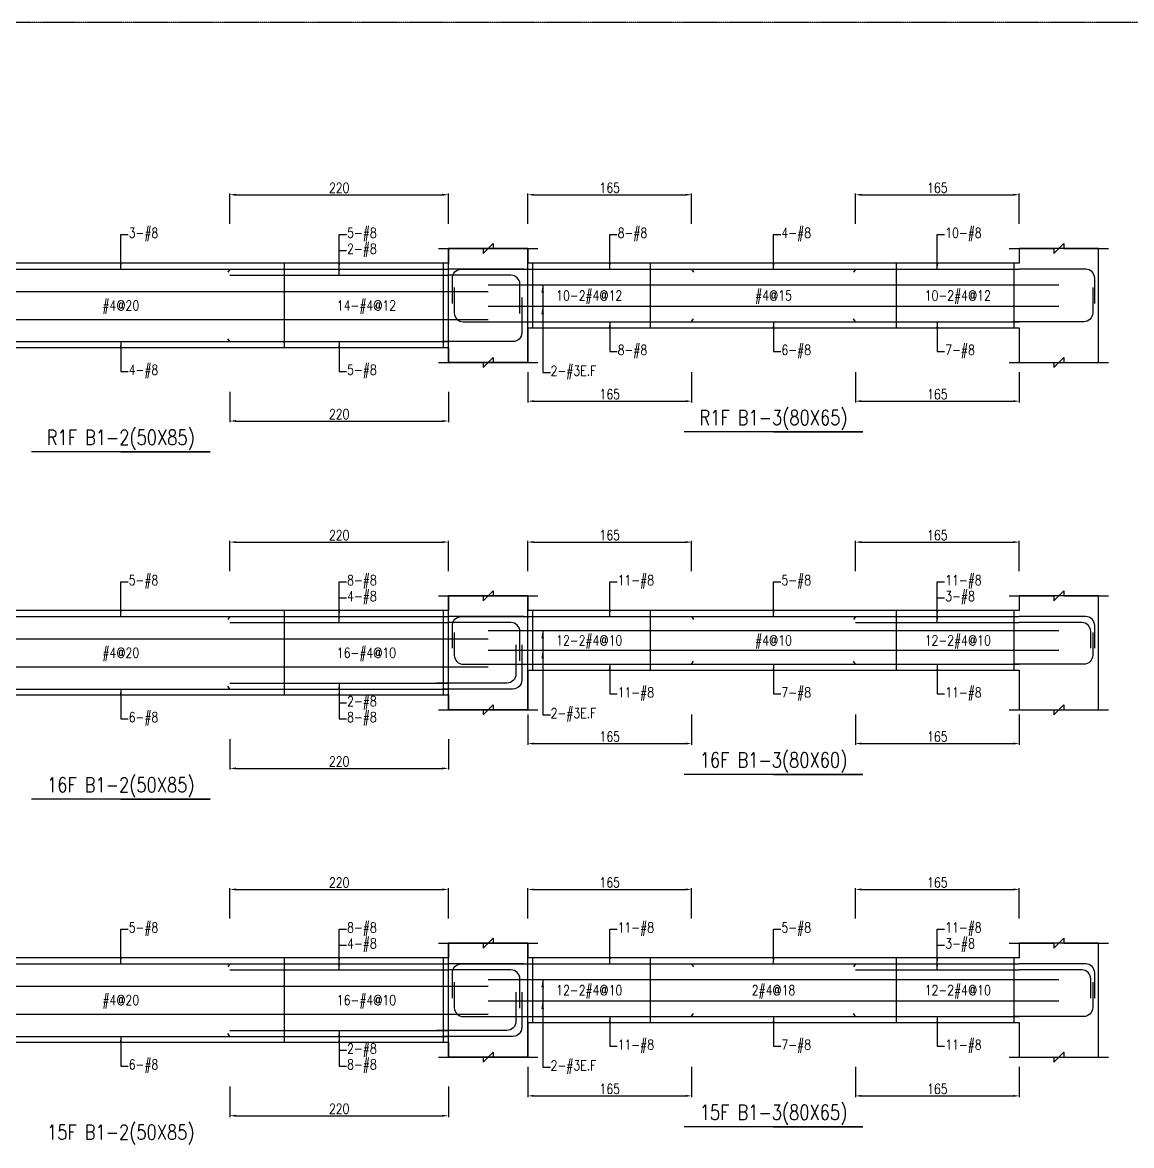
# Model space of a CAD drawing. Header units: millimetres. Extents: x 0 to 84580, y -12276 to 4373.
# Drawn here: x 30495 to 31612, y 937 to 2069 of the extents above; entities that cross this region are included whole.
import ezdxf
from ezdxf.enums import TextEntityAlignment as Align

# ---------------------------------------------------------------- set-up
doc = ezdxf.new("R2010")
doc.units = ezdxf.units.MM
doc.header["$MEASUREMENT"] = 0
doc.linetypes.add('CENTER', pattern=[2, 1.25, -0.25, 0.25, -0.25])
for name, color, linetype in [('S-DIM', 2, 'Continuous'), ('S-GRID', 1, 'CENTER'), ('S-LEADER', 2, 'Continuous'), ('S-RC', 130, 'Continuous'), ('S-REINF', 6, 'Continuous'), ('S-TEXT', 2, 'Continuous')]:
    doc.layers.add(name, color=color, linetype=linetype)
doc.styles.add('CS4', font='romans.shx', dxfattribs={"width": 0.8, "bigfont": 'lsp.shx'})
doc.styles.get("Standard").update_dxf_attribs({"font": 'arial.ttf'})
doc.dimstyles.new('ISO-25', dxfattribs={"dimtxt": 2.5, "dimasz": 2.5, "dimexe": 1.25, "dimexo": 0.625, "dimtad": 1, "dimtxsty": 'Standard', "dimcen": 2.5, "dimadec": 0, "dimazin": 0, "dimtfac": 1, "dimtmove": 0, "dimatfit": 3, "dimfxl": 0, "dimarcsym": 0})

# ---------------------------------------------------------------- blocks, each defined once
blk = doc.blocks.new('*D166')
at = {"layer": 'DEFPOINTS', "color": 0, "transparency": 16777216}
for p in [(30923.6, 1195.4), (30703.6, 1165.4), (30923.6, 1165.4)]:
    blk.add_point(p, dxfattribs=at)
at = {"layer": 'S-DIM', "color": 0, "lineweight": -2, "transparency": 16777216}
for p, q in [((30703.6, 1166), (30703.6, 1196.6)), ((30709.6, 1195.4), (30917.6, 1195.4)), ((30923.6, 1166), (30923.6, 1196.6))]:
    blk.add_line(p, q, dxfattribs=at)
at = {"layer": 'S-DIM', "color": 0, "transparency": 16777216}
for points in [[(30709.6, 1196.4), (30709.6, 1194.4), (30703.6, 1195.4)], [(30917.6, 1196.4), (30917.6, 1194.4), (30923.6, 1195.4)]]:
    blk.add_solid(points, dxfattribs=at)
at = {"layer": 'S-DIM', "color": 0, "transparency": 16777216, "insert": (30813.6, 1202.4), "char_height": 10, "attachment_point": 5, "style": 'CS4'}
blk.add_mtext('220', dxfattribs=at)
blk = doc.blocks.new('*D147')
at = {"layer": 'DEFPOINTS', "color": 0, "transparency": 16777216}
for p in [(30703.6, 997.4), (30923.6, 997.4), (30923.6, 967.4)]:
    blk.add_point(p, dxfattribs=at)
at = {"layer": 'S-DIM', "color": 0, "lineweight": -2, "transparency": 16777216}
for p, q in [((30703.6, 996.7), (30703.6, 966.1)), ((30923.6, 996.7), (30923.6, 966.1)), ((30709.6, 967.4), (30917.6, 967.4))]:
    blk.add_line(p, q, dxfattribs=at)
at = {"layer": 'S-DIM', "color": 0, "transparency": 16777216}
for points in [[(30709.6, 968.4), (30709.6, 966.4), (30703.6, 967.4)], [(30917.6, 968.4), (30917.6, 966.4), (30923.6, 967.4)]]:
    blk.add_solid(points, dxfattribs=at)
at = {"layer": 'S-DIM', "color": 0, "transparency": 16777216, "insert": (30813.6, 974.4), "char_height": 10, "attachment_point": 5, "style": 'CS4'}
blk.add_mtext('220', dxfattribs=at)
blk = doc.blocks.new('*D149')
at = {"layer": 'DEFPOINTS', "color": 0, "transparency": 16777216}
for p in [(30923.6, 1545.4), (30703.6, 1515.4), (30923.6, 1515.4)]:
    blk.add_point(p, dxfattribs=at)
at = {"layer": 'S-DIM', "color": 0, "lineweight": -2, "transparency": 16777216}
for p, q in [((30703.6, 1516), (30703.6, 1546.6)), ((30709.6, 1545.4), (30917.6, 1545.4)), ((30923.6, 1516), (30923.6, 1546.6))]:
    blk.add_line(p, q, dxfattribs=at)
at = {"layer": 'S-DIM', "color": 0, "transparency": 16777216}
for points in [[(30709.6, 1546.4), (30709.6, 1544.4), (30703.6, 1545.4)], [(30917.6, 1546.4), (30917.6, 1544.4), (30923.6, 1545.4)]]:
    blk.add_solid(points, dxfattribs=at)
at = {"layer": 'S-DIM', "color": 0, "transparency": 16777216, "insert": (30813.6, 1552.4), "char_height": 10, "attachment_point": 5, "style": 'CS4'}
blk.add_mtext('220', dxfattribs=at)
blk = doc.blocks.new('*D151')
at = {"layer": 'DEFPOINTS', "color": 0, "transparency": 16777216}
for p in [(30703.6, 1347.4), (30923.6, 1347.4), (30923.6, 1317.4)]:
    blk.add_point(p, dxfattribs=at)
at = {"layer": 'S-DIM', "color": 0, "lineweight": -2, "transparency": 16777216}
for p, q in [((30703.6, 1346.7), (30703.6, 1316.1)), ((30923.6, 1346.7), (30923.6, 1316.1)), ((30709.6, 1317.4), (30917.6, 1317.4))]:
    blk.add_line(p, q, dxfattribs=at)
at = {"layer": 'S-DIM', "color": 0, "transparency": 16777216}
for points in [[(30709.6, 1318.4), (30709.6, 1316.4), (30703.6, 1317.4)], [(30917.6, 1318.4), (30917.6, 1316.4), (30923.6, 1317.4)]]:
    blk.add_solid(points, dxfattribs=at)
at = {"layer": 'S-DIM', "color": 0, "transparency": 16777216, "insert": (30813.6, 1324.4), "char_height": 10, "attachment_point": 5, "style": 'CS4'}
blk.add_mtext('220', dxfattribs=at)
blk = doc.blocks.new('*D184')
at = {"layer": 'DEFPOINTS', "color": 0, "transparency": 16777216}
for p in [(30923.6, 1895.4), (30703.6, 1865.4), (30923.6, 1865.4)]:
    blk.add_point(p, dxfattribs=at)
at = {"layer": 'S-DIM', "color": 0, "lineweight": -2, "transparency": 16777216}
for p, q in [((30703.6, 1866), (30703.6, 1896.6)), ((30709.6, 1895.4), (30917.6, 1895.4)), ((30923.6, 1866), (30923.6, 1896.6))]:
    blk.add_line(p, q, dxfattribs=at)
at = {"layer": 'S-DIM', "color": 0, "transparency": 16777216}
for points in [[(30709.6, 1896.4), (30709.6, 1894.4), (30703.6, 1895.4)], [(30917.6, 1896.4), (30917.6, 1894.4), (30923.6, 1895.4)]]:
    blk.add_solid(points, dxfattribs=at)
at = {"layer": 'S-DIM', "color": 0, "transparency": 16777216, "insert": (30813.6, 1902.4), "char_height": 10, "attachment_point": 5, "style": 'CS4'}
blk.add_mtext('220', dxfattribs=at)
blk = doc.blocks.new('*D186')
at = {"layer": 'DEFPOINTS', "color": 0, "transparency": 16777216}
for p in [(30703.6, 1697.4), (30923.6, 1697.4), (30923.6, 1667.4)]:
    blk.add_point(p, dxfattribs=at)
at = {"layer": 'S-DIM', "color": 0, "lineweight": -2, "transparency": 16777216}
for p, q in [((30703.6, 1696.7), (30703.6, 1666.1)), ((30923.6, 1696.7), (30923.6, 1666.1)), ((30709.6, 1667.4), (30917.6, 1667.4))]:
    blk.add_line(p, q, dxfattribs=at)
at = {"layer": 'S-DIM', "color": 0, "transparency": 16777216}
for points in [[(30709.6, 1668.4), (30709.6, 1666.4), (30703.6, 1667.4)], [(30917.6, 1668.4), (30917.6, 1666.4), (30923.6, 1667.4)]]:
    blk.add_solid(points, dxfattribs=at)
at = {"layer": 'S-DIM', "color": 0, "transparency": 16777216, "insert": (30813.6, 1674.4), "char_height": 10, "attachment_point": 5, "style": 'CS4'}
blk.add_mtext('220', dxfattribs=at)
blk = doc.blocks.new('*D171')
at = {"layer": 'DEFPOINTS', "color": 0, "transparency": 16777216}
for p in [(31168.6, 1195.4), (31003.6, 1165.4), (31168.6, 1165.4)]:
    blk.add_point(p, dxfattribs=at)
at = {"layer": 'S-DIM', "color": 0, "lineweight": -2, "transparency": 16777216}
for p, q in [((31003.6, 1166), (31003.6, 1196.6)), ((31009.6, 1195.4), (31162.6, 1195.4)), ((31168.6, 1166), (31168.6, 1196.6))]:
    blk.add_line(p, q, dxfattribs=at)
at = {"layer": 'S-DIM', "color": 0, "transparency": 16777216}
for points in [[(31009.6, 1196.4), (31009.6, 1194.4), (31003.6, 1195.4)], [(31162.6, 1196.4), (31162.6, 1194.4), (31168.6, 1195.4)]]:
    blk.add_solid(points, dxfattribs=at)
at = {"layer": 'S-DIM', "color": 0, "transparency": 16777216, "insert": (31086.1, 1202.4), "char_height": 10, "attachment_point": 5, "style": 'CS4'}
blk.add_mtext('165', dxfattribs=at)
blk = doc.blocks.new('*D172')
at = {"layer": 'DEFPOINTS', "color": 0, "transparency": 16777216}
for p in [(31498.6, 1195.4), (31333.6, 1165.4), (31498.6, 1165.4)]:
    blk.add_point(p, dxfattribs=at)
at = {"layer": 'S-DIM', "color": 0, "lineweight": -2, "transparency": 16777216}
for p, q in [((31333.6, 1166), (31333.6, 1196.6)), ((31339.6, 1195.4), (31492.6, 1195.4)), ((31498.6, 1166), (31498.6, 1196.6))]:
    blk.add_line(p, q, dxfattribs=at)
at = {"layer": 'S-DIM', "color": 0, "transparency": 16777216}
for points in [[(31339.6, 1196.4), (31339.6, 1194.4), (31333.6, 1195.4)], [(31492.6, 1196.4), (31492.6, 1194.4), (31498.6, 1195.4)]]:
    blk.add_solid(points, dxfattribs=at)
at = {"layer": 'S-DIM', "color": 0, "transparency": 16777216, "insert": (31416.1, 1202.4), "char_height": 10, "attachment_point": 5, "style": 'CS4'}
blk.add_mtext('165', dxfattribs=at)
blk = doc.blocks.new('*D173')
at = {"layer": 'DEFPOINTS', "color": 0, "transparency": 16777216}
for p in [(31003.6, 1017.4), (31168.6, 1017.4), (31168.6, 987.4)]:
    blk.add_point(p, dxfattribs=at)
at = {"layer": 'S-DIM', "color": 0, "lineweight": -2, "transparency": 16777216}
for p, q in [((31003.6, 1016.7), (31003.6, 986.1)), ((31168.6, 1016.7), (31168.6, 986.1)), ((31009.6, 987.4), (31162.6, 987.4))]:
    blk.add_line(p, q, dxfattribs=at)
at = {"layer": 'S-DIM', "color": 0, "transparency": 16777216}
for points in [[(31009.6, 988.4), (31009.6, 986.4), (31003.6, 987.4)], [(31162.6, 988.4), (31162.6, 986.4), (31168.6, 987.4)]]:
    blk.add_solid(points, dxfattribs=at)
at = {"layer": 'S-DIM', "color": 0, "transparency": 16777216, "insert": (31086.1, 994.4), "char_height": 10, "attachment_point": 5, "style": 'CS4'}
blk.add_mtext('165', dxfattribs=at)
blk = doc.blocks.new('*D174')
at = {"layer": 'DEFPOINTS', "color": 0, "transparency": 16777216}
for p in [(31333.6, 1017.4), (31498.6, 1017.4), (31498.6, 987.4)]:
    blk.add_point(p, dxfattribs=at)
at = {"layer": 'S-DIM', "color": 0, "lineweight": -2, "transparency": 16777216}
for p, q in [((31333.6, 1016.7), (31333.6, 986.1)), ((31498.6, 1016.7), (31498.6, 986.1)), ((31339.6, 987.4), (31492.6, 987.4))]:
    blk.add_line(p, q, dxfattribs=at)
at = {"layer": 'S-DIM', "color": 0, "transparency": 16777216}
for points in [[(31339.6, 988.4), (31339.6, 986.4), (31333.6, 987.4)], [(31492.6, 988.4), (31492.6, 986.4), (31498.6, 987.4)]]:
    blk.add_solid(points, dxfattribs=at)
at = {"layer": 'S-DIM', "color": 0, "transparency": 16777216, "insert": (31416.1, 994.4), "char_height": 10, "attachment_point": 5, "style": 'CS4'}
blk.add_mtext('165', dxfattribs=at)
blk = doc.blocks.new('*D175')
at = {"layer": 'DEFPOINTS', "color": 0, "transparency": 16777216}
for p in [(31168.6, 1545.4), (31003.6, 1515.4), (31168.6, 1515.4)]:
    blk.add_point(p, dxfattribs=at)
at = {"layer": 'S-DIM', "color": 0, "lineweight": -2, "transparency": 16777216}
for p, q in [((31003.6, 1516), (31003.6, 1546.6)), ((31009.6, 1545.4), (31162.6, 1545.4)), ((31168.6, 1516), (31168.6, 1546.6))]:
    blk.add_line(p, q, dxfattribs=at)
at = {"layer": 'S-DIM', "color": 0, "transparency": 16777216}
for points in [[(31009.6, 1546.4), (31009.6, 1544.4), (31003.6, 1545.4)], [(31162.6, 1546.4), (31162.6, 1544.4), (31168.6, 1545.4)]]:
    blk.add_solid(points, dxfattribs=at)
at = {"layer": 'S-DIM', "color": 0, "transparency": 16777216, "insert": (31086.1, 1552.4), "char_height": 10, "attachment_point": 5, "style": 'CS4'}
blk.add_mtext('165', dxfattribs=at)
blk = doc.blocks.new('*D191')
at = {"layer": 'DEFPOINTS', "color": 0, "transparency": 16777216}
for p in [(31498.6, 1545.4), (31333.6, 1515.4), (31498.6, 1515.4)]:
    blk.add_point(p, dxfattribs=at)
at = {"layer": 'S-DIM', "color": 0, "lineweight": -2, "transparency": 16777216}
for p, q in [((31333.6, 1516), (31333.6, 1546.6)), ((31339.6, 1545.4), (31492.6, 1545.4)), ((31498.6, 1516), (31498.6, 1546.6))]:
    blk.add_line(p, q, dxfattribs=at)
at = {"layer": 'S-DIM', "color": 0, "transparency": 16777216}
for points in [[(31339.6, 1546.4), (31339.6, 1544.4), (31333.6, 1545.4)], [(31492.6, 1546.4), (31492.6, 1544.4), (31498.6, 1545.4)]]:
    blk.add_solid(points, dxfattribs=at)
at = {"layer": 'S-DIM', "color": 0, "transparency": 16777216, "insert": (31416.1, 1552.4), "char_height": 10, "attachment_point": 5, "style": 'CS4'}
blk.add_mtext('165', dxfattribs=at)
blk = doc.blocks.new('*D192')
at = {"layer": 'DEFPOINTS', "color": 0, "transparency": 16777216}
for p in [(31003.6, 1372.4), (31168.6, 1372.4), (31168.6, 1342.4)]:
    blk.add_point(p, dxfattribs=at)
at = {"layer": 'S-DIM', "color": 0, "lineweight": -2, "transparency": 16777216}
for p, q in [((31003.6, 1371.7), (31003.6, 1341.1)), ((31168.6, 1371.7), (31168.6, 1341.1)), ((31009.6, 1342.4), (31162.6, 1342.4))]:
    blk.add_line(p, q, dxfattribs=at)
at = {"layer": 'S-DIM', "color": 0, "transparency": 16777216}
for points in [[(31009.6, 1343.4), (31009.6, 1341.4), (31003.6, 1342.4)], [(31162.6, 1343.4), (31162.6, 1341.4), (31168.6, 1342.4)]]:
    blk.add_solid(points, dxfattribs=at)
at = {"layer": 'S-DIM', "color": 0, "transparency": 16777216, "insert": (31086.1, 1349.4), "char_height": 10, "attachment_point": 5, "style": 'CS4'}
blk.add_mtext('165', dxfattribs=at)
blk = doc.blocks.new('*D193')
at = {"layer": 'DEFPOINTS', "color": 0, "transparency": 16777216}
for p in [(31333.6, 1372.4), (31498.6, 1372.4), (31498.6, 1342.4)]:
    blk.add_point(p, dxfattribs=at)
at = {"layer": 'S-DIM', "color": 0, "lineweight": -2, "transparency": 16777216}
for p, q in [((31333.6, 1371.7), (31333.6, 1341.1)), ((31498.6, 1371.7), (31498.6, 1341.1)), ((31339.6, 1342.4), (31492.6, 1342.4))]:
    blk.add_line(p, q, dxfattribs=at)
at = {"layer": 'S-DIM', "color": 0, "transparency": 16777216}
for points in [[(31339.6, 1343.4), (31339.6, 1341.4), (31333.6, 1342.4)], [(31492.6, 1343.4), (31492.6, 1341.4), (31498.6, 1342.4)]]:
    blk.add_solid(points, dxfattribs=at)
at = {"layer": 'S-DIM', "color": 0, "transparency": 16777216, "insert": (31416.1, 1349.4), "char_height": 10, "attachment_point": 5, "style": 'CS4'}
blk.add_mtext('165', dxfattribs=at)
blk = doc.blocks.new('*D194')
at = {"layer": 'DEFPOINTS', "color": 0, "transparency": 16777216}
for p in [(31168.6, 1895.4), (31003.6, 1865.4), (31168.6, 1865.4)]:
    blk.add_point(p, dxfattribs=at)
at = {"layer": 'S-DIM', "color": 0, "lineweight": -2, "transparency": 16777216}
for p, q in [((31003.6, 1866), (31003.6, 1896.6)), ((31009.6, 1895.4), (31162.6, 1895.4)), ((31168.6, 1866), (31168.6, 1896.6))]:
    blk.add_line(p, q, dxfattribs=at)
at = {"layer": 'S-DIM', "color": 0, "transparency": 16777216}
for points in [[(31009.6, 1896.4), (31009.6, 1894.4), (31003.6, 1895.4)], [(31162.6, 1896.4), (31162.6, 1894.4), (31168.6, 1895.4)]]:
    blk.add_solid(points, dxfattribs=at)
at = {"layer": 'S-DIM', "color": 0, "transparency": 16777216, "insert": (31086.1, 1902.4), "char_height": 10, "attachment_point": 5, "style": 'CS4'}
blk.add_mtext('165', dxfattribs=at)
blk = doc.blocks.new('*D195')
at = {"layer": 'DEFPOINTS', "color": 0, "transparency": 16777216}
for p in [(31498.6, 1895.4), (31333.6, 1865.4), (31498.6, 1865.4)]:
    blk.add_point(p, dxfattribs=at)
at = {"layer": 'S-DIM', "color": 0, "lineweight": -2, "transparency": 16777216}
for p, q in [((31333.6, 1866), (31333.6, 1896.6)), ((31339.6, 1895.4), (31492.6, 1895.4)), ((31498.6, 1866), (31498.6, 1896.6))]:
    blk.add_line(p, q, dxfattribs=at)
at = {"layer": 'S-DIM', "color": 0, "transparency": 16777216}
for points in [[(31339.6, 1896.4), (31339.6, 1894.4), (31333.6, 1895.4)], [(31492.6, 1896.4), (31492.6, 1894.4), (31498.6, 1895.4)]]:
    blk.add_solid(points, dxfattribs=at)
at = {"layer": 'S-DIM', "color": 0, "transparency": 16777216, "insert": (31416.1, 1902.4), "char_height": 10, "attachment_point": 5, "style": 'CS4'}
blk.add_mtext('165', dxfattribs=at)
blk = doc.blocks.new('*D196')
at = {"layer": 'DEFPOINTS', "color": 0, "transparency": 16777216}
for p in [(31003.6, 1717.4), (31168.6, 1717.4), (31168.6, 1687.4)]:
    blk.add_point(p, dxfattribs=at)
at = {"layer": 'S-DIM', "color": 0, "lineweight": -2, "transparency": 16777216}
for p, q in [((31003.6, 1716.7), (31003.6, 1686.1)), ((31168.6, 1716.7), (31168.6, 1686.1)), ((31009.6, 1687.4), (31162.6, 1687.4))]:
    blk.add_line(p, q, dxfattribs=at)
at = {"layer": 'S-DIM', "color": 0, "transparency": 16777216}
for points in [[(31009.6, 1688.4), (31009.6, 1686.4), (31003.6, 1687.4)], [(31162.6, 1688.4), (31162.6, 1686.4), (31168.6, 1687.4)]]:
    blk.add_solid(points, dxfattribs=at)
at = {"layer": 'S-DIM', "color": 0, "transparency": 16777216, "insert": (31086.1, 1694.4), "char_height": 10, "attachment_point": 5, "style": 'CS4'}
blk.add_mtext('165', dxfattribs=at)
blk = doc.blocks.new('*D197')
at = {"layer": 'DEFPOINTS', "color": 0, "transparency": 16777216}
for p in [(31333.6, 1717.4), (31498.6, 1717.4), (31498.6, 1687.4)]:
    blk.add_point(p, dxfattribs=at)
at = {"layer": 'S-DIM', "color": 0, "lineweight": -2, "transparency": 16777216}
for p, q in [((31333.6, 1716.7), (31333.6, 1686.1)), ((31498.6, 1716.7), (31498.6, 1686.1)), ((31339.6, 1687.4), (31492.6, 1687.4))]:
    blk.add_line(p, q, dxfattribs=at)
at = {"layer": 'S-DIM', "color": 0, "transparency": 16777216}
for points in [[(31339.6, 1688.4), (31339.6, 1686.4), (31333.6, 1687.4)], [(31492.6, 1688.4), (31492.6, 1686.4), (31498.6, 1687.4)]]:
    blk.add_solid(points, dxfattribs=at)
at = {"layer": 'S-DIM', "color": 0, "transparency": 16777216, "insert": (31416.1, 1694.4), "char_height": 10, "attachment_point": 5, "style": 'CS4'}
blk.add_mtext('165', dxfattribs=at)

msp = doc.modelspace()

# ---------------------------------------------------------------- linework, layer by layer
at = {"layer": 'S-GRID'}
msp.add_lwpolyline([(29374, 0), (32603, 0), (32603, 2069), (29374, 2069), (29374, 0)], dxfattribs=at)
at = {"layer": 'S-RC'}
for points in [[(30913.58, 1841.362), (30958.58, 1841.353), (30958.579, 1836.353), (30968.581, 1846.351), (30968.58, 1841.351), (31013.58, 1841.342)], [(30913.58, 1841.362), (30958.58, 1841.353), (30958.579, 1836.353), (30968.581, 1846.351), (30968.58, 1841.351), (31013.58, 1841.342)], [(31488.58, 1841.362), (31533.58, 1841.353), (31533.579, 1836.353), (31543.581, 1846.351), (31543.58, 1841.351), (31588.58, 1841.342)], [(30923.58, 1741.362), (30923.58, 1726.362), (31003.58, 1726.362), (31003.58, 1841.362), (30923.58, 1841.362), (30923.58, 1826.362)], [(31003.58, 1761.362), (31003.58, 1726.362), (30923.58, 1726.362), (30923.58, 1841.362), (31003.58, 1841.362), (31003.58, 1826.362)], [(31498.58, 1761.362), (31498.58, 1726.362), (31578.58, 1726.362), (31578.58, 1841.362), (31498.58, 1841.362), (31498.58, 1826.362)], [(30923.58, 1826.362), (30263.58, 1826.362)], [(31498.58, 1826.362), (31003.58, 1826.362)], [(31003.58, 1761.362), (31498.58, 1761.362)], [(30263.58, 1741.362), (30923.58, 1741.362)], [(30913.58, 1726.362), (30958.58, 1726.353), (30958.579, 1721.353), (30968.581, 1731.351), (30968.58, 1726.351), (31013.58, 1726.342)], [(30913.58, 1726.362), (30958.58, 1726.353), (30958.579, 1721.353), (30968.581, 1731.351), (30968.58, 1726.351), (31013.58, 1726.342)], [(31488.58, 1726.362), (31533.58, 1726.353), (31533.579, 1721.353), (31543.581, 1731.351), (31543.58, 1726.351), (31588.58, 1726.342)], [(31251.08, 1656.362), (31341.08, 1656.362), (31161.08, 1656.362)], [(30593.58, 1636.362), (30683.58, 1636.362), (30503.58, 1636.362)], [(30913.58, 1491.362), (30958.58, 1491.353), (30958.579, 1486.353), (30968.581, 1496.351), (30968.58, 1491.351), (31013.58, 1491.342)], [(30913.58, 1491.362), (30958.58, 1491.353), (30958.579, 1486.353), (30968.581, 1496.351), (30968.58, 1491.351), (31013.58, 1491.342)], [(31488.58, 1491.362), (31533.58, 1491.353), (31533.579, 1486.353), (31543.581, 1496.351), (31543.58, 1491.351), (31588.58, 1491.342)], [(30923.58, 1391.362), (30923.58, 1376.362), (31003.58, 1376.362), (31003.58, 1491.362), (30923.58, 1491.362), (30923.58, 1476.362)], [(31003.58, 1416.362), (31003.58, 1376.362), (30923.58, 1376.362), (30923.58, 1491.362), (31003.58, 1491.362), (31003.58, 1476.362)], [(31498.58, 1416.362), (31498.58, 1376.362), (31578.58, 1376.362), (31578.58, 1491.362), (31498.58, 1491.362), (31498.58, 1476.362)], [(30923.58, 1476.362), (30263.58, 1476.362)], [(31498.58, 1476.362), (31003.58, 1476.362)], [(31003.58, 1416.362), (31498.58, 1416.362)], [(30263.58, 1391.362), (30923.58, 1391.362)], [(30913.58, 1376.362), (30958.58, 1376.353), (30958.579, 1371.353), (30968.581, 1381.351), (30968.58, 1376.351), (31013.58, 1376.342)], [(30913.58, 1376.362), (30958.58, 1376.353), (30958.579, 1371.353), (30968.581, 1381.351), (30968.58, 1376.351), (31013.58, 1376.342)], [(31488.58, 1376.362), (31533.58, 1376.353), (31533.579, 1371.353), (31543.581, 1381.351), (31543.58, 1376.351), (31588.58, 1376.342)], [(31251.08, 1311.362), (31341.08, 1311.362), (31161.08, 1311.362)], [(30593.58, 1286.362), (30683.58, 1286.362), (30503.58, 1286.362)], [(30913.58, 1141.362), (30958.58, 1141.353), (30958.579, 1136.353), (30968.581, 1146.351), (30968.58, 1141.351), (31013.58, 1141.342)], [(30913.58, 1141.362), (30958.58, 1141.353), (30958.579, 1136.353), (30968.581, 1146.351), (30968.58, 1141.351), (31013.58, 1141.342)], [(31488.58, 1141.362), (31533.58, 1141.353), (31533.579, 1136.353), (31543.581, 1146.351), (31543.58, 1141.351), (31588.58, 1141.342)], [(30923.58, 1041.362), (30923.58, 1026.362), (31003.58, 1026.362), (31003.58, 1141.362), (30923.58, 1141.362), (30923.58, 1126.362)], [(31003.58, 1061.362), (31003.58, 1026.362), (30923.58, 1026.362), (30923.58, 1141.362), (31003.58, 1141.362), (31003.58, 1126.362)], [(31498.58, 1061.362), (31498.58, 1026.362), (31578.58, 1026.362), (31578.58, 1141.362), (31498.58, 1141.362), (31498.58, 1126.362)], [(30923.58, 1126.362), (30263.58, 1126.362)], [(31498.58, 1126.362), (31003.58, 1126.362)], [(31003.58, 1061.362), (31498.58, 1061.362)], [(30263.58, 1041.362), (30923.58, 1041.362)], [(30913.58, 1026.362), (30958.58, 1026.353), (30958.579, 1021.353), (30968.581, 1031.351), (30968.58, 1026.351), (31013.58, 1026.342)], [(30913.58, 1026.362), (30958.58, 1026.353), (30958.579, 1021.353), (30968.581, 1031.351), (30968.58, 1026.351), (31013.58, 1026.342)], [(31488.58, 1026.362), (31533.58, 1026.353), (31533.579, 1021.353), (31543.581, 1031.351), (31543.58, 1026.351), (31588.58, 1026.342)], [(31251.08, 956.362), (31341.08, 956.362), (31161.08, 956.362)]]:
    msp.add_lwpolyline(points, dxfattribs=at)
at = {"layer": 'S-REINF', "color": 1}
for points in [[(30758.58, 1741.362), (30758.58, 1826.362)], [(30918.58, 1741.362), (30918.58, 1826.362)], [(31008.58, 1761.362), (31008.58, 1826.362)], [(31127.33, 1761.362), (31127.33, 1826.362)], [(31374.83, 1761.362), (31374.83, 1826.362)], [(31493.58, 1761.362), (31493.58, 1826.362)], [(30963.58, 1804.695), (31538.58, 1804.695)], [(30223.58, 1798.028), (30963.58, 1798.028)], [(30963.58, 1783.028), (31538.58, 1783.028)], [(30223.58, 1769.695), (30963.58, 1769.695)], [(30758.58, 1391.362), (30758.58, 1476.362)], [(30918.58, 1391.362), (30918.58, 1476.362)], [(31008.58, 1416.362), (31008.58, 1476.362)], [(31127.33, 1416.362), (31127.33, 1476.362)], [(31374.83, 1416.362), (31374.83, 1476.362)], [(31493.58, 1416.362), (31493.58, 1476.362)], [(30963.58, 1456.362), (31538.58, 1456.362)], [(30223.58, 1448.028), (30963.58, 1448.028)], [(30963.58, 1436.362), (31538.58, 1436.362)], [(30223.58, 1419.695), (30963.58, 1419.695)], [(30758.58, 1041.362), (30758.58, 1126.362)], [(30918.58, 1041.362), (30918.58, 1126.362)], [(31008.58, 1061.362), (31008.58, 1126.362)], [(31127.33, 1061.362), (31127.33, 1126.362)], [(31374.83, 1061.362), (31374.83, 1126.362)], [(31493.58, 1061.362), (31493.58, 1126.362)], [(30223.58, 1098.028), (30963.58, 1098.028)], [(30963.58, 1104.695), (31538.58, 1104.695)], [(30963.58, 1083.028), (31538.58, 1083.028)], [(30223.58, 1069.695), (30963.58, 1069.695)]]:
    msp.add_lwpolyline(points, dxfattribs=at)
at = {"layer": 'S-REINF'}
for points in [[(30483.58, 1820.362), (30703.58, 1820.362)], [(30703.58, 1820.362), (30701.58, 1817.362)], [(30703.58, 1820.362), (30923.58, 1820.362)], [(30703.58, 1814.362), (30923.58, 1814.362)], [(30999.58, 1820.362), (30923.58, 1820.362)], [(31003.58, 1820.362), (31168.58, 1820.362)], [(31168.58, 1820.362), (31170.58, 1817.362)], [(31168.58, 1820.362), (31333.58, 1820.362)], [(31333.58, 1820.362), (31331.58, 1817.362)], [(31333.58, 1820.362), (31498.58, 1820.362)], [(31003.58, 1767.362), (31168.58, 1767.362)], [(31168.58, 1767.362), (31170.58, 1770.362)], [(31168.58, 1767.362), (31333.58, 1767.362)], [(31333.58, 1767.362), (31331.58, 1770.362)], [(31333.58, 1767.362), (31498.58, 1767.362)], [(30483.58, 1747.362), (30703.58, 1747.362)], [(30703.58, 1747.362), (30701.58, 1750.362)], [(30703.58, 1747.362), (30923.58, 1747.362)], [(30483.58, 1470.362), (30703.58, 1470.362)], [(30703.58, 1470.362), (30701.58, 1467.362)], [(30703.58, 1470.362), (30923.58, 1470.362)], [(30703.58, 1464.362), (30923.58, 1464.362)], [(30999.58, 1470.362), (30923.58, 1470.362)], [(31003.58, 1470.362), (31168.58, 1470.362)], [(31168.58, 1470.362), (31170.58, 1467.362)], [(31168.58, 1470.362), (31333.58, 1470.362)], [(31333.58, 1470.362), (31331.58, 1467.362)], [(31333.58, 1470.362), (31498.58, 1470.362)], [(31333.58, 1464.362), (31498.58, 1464.362)], [(31003.58, 1422.362), (31168.58, 1422.362)], [(31168.58, 1422.362), (31170.58, 1425.362)], [(31168.58, 1422.362), (31333.58, 1422.362)], [(31333.58, 1422.362), (31331.58, 1425.362)], [(31333.58, 1422.362), (31498.58, 1422.362)], [(30703.58, 1403.362), (30923.58, 1403.362)], [(30483.58, 1397.362), (30703.58, 1397.362)], [(30703.58, 1397.362), (30701.58, 1400.362)], [(30703.58, 1397.362), (30923.58, 1397.362)], [(30483.58, 1120.362), (30703.58, 1120.362)], [(30703.58, 1120.362), (30701.58, 1117.362)], [(30703.58, 1120.362), (30923.58, 1120.362)], [(30999.58, 1120.362), (30923.58, 1120.362)], [(31003.58, 1120.362), (31168.58, 1120.362)], [(31168.58, 1120.362), (31170.58, 1117.362)], [(31168.58, 1120.362), (31333.58, 1120.362)], [(31333.58, 1120.362), (31331.58, 1117.362)], [(31333.58, 1120.362), (31498.58, 1120.362)], [(30703.58, 1114.362), (30923.58, 1114.362)], [(31333.58, 1114.362), (31498.58, 1114.362)], [(31003.58, 1067.362), (31168.58, 1067.362)], [(31168.58, 1067.362), (31170.58, 1070.362)], [(31168.58, 1067.362), (31333.58, 1067.362)], [(31333.58, 1067.362), (31331.58, 1070.362)], [(31333.58, 1067.362), (31498.58, 1067.362)], [(30703.58, 1053.362), (30923.58, 1053.362)], [(30483.58, 1047.362), (30703.58, 1047.362)], [(30703.58, 1047.362), (30701.58, 1050.362)], [(30703.58, 1047.362), (30923.58, 1047.362)]]:
    msp.add_lwpolyline(points, dxfattribs=at)
for points in [[(30995.58, 1775.862), (30995.58, 1805.362, 0.41421356), (30986.58, 1814.362), (30923.58, 1814.362)], [(30927.58, 1785.862), (30927.58, 1811.362, -0.41421356), (30936.58, 1820.362), (31003.58, 1820.362)], [(31574.58, 1785.862), (31574.58, 1811.362, 0.41421356), (31565.58, 1820.362), (31498.58, 1820.362)], [(30929.58, 1801.862), (30929.58, 1776.362, 0.41421356), (30938.58, 1767.362), (31003.58, 1767.362)], [(31572.58, 1801.862), (31572.58, 1776.362, -0.41421356), (31563.58, 1767.362), (31492.58, 1767.362)], [(30997.58, 1791.862), (30997.58, 1756.362, -0.41421356), (30988.58, 1747.362), (30917.58, 1747.362)], [(30995.58, 1425.862), (30995.58, 1455.362, 0.41421356), (30986.58, 1464.362), (30923.58, 1464.362)], [(30927.58, 1438.362), (30927.58, 1461.362, -0.41421356), (30936.58, 1470.362), (31003.58, 1470.362)], [(31574.58, 1438.362), (31574.58, 1461.362, 0.41421356), (31565.58, 1470.362), (31498.58, 1470.362)], [(31570.58, 1438.362), (31570.58, 1455.362, 0.41421356), (31561.58, 1464.362), (31498.58, 1464.362)], [(30929.58, 1454.362), (30929.58, 1431.362, 0.41421356), (30938.58, 1422.362), (31003.58, 1422.362)], [(31572.58, 1454.362), (31572.58, 1431.362, -0.41421356), (31563.58, 1422.362), (31492.58, 1422.362)], [(30991.58, 1441.862), (30991.58, 1412.362, -0.41421356), (30982.58, 1403.362), (30911.58, 1403.362)], [(30997.58, 1441.862), (30997.58, 1406.362, -0.41421356), (30988.58, 1397.362), (30917.58, 1397.362)], [(30927.58, 1085.862), (30927.58, 1111.362, -0.41421356), (30936.58, 1120.362), (31003.58, 1120.362)], [(31574.58, 1085.862), (31574.58, 1111.362, 0.41421356), (31565.58, 1120.362), (31498.58, 1120.362)], [(30995.58, 1075.862), (30995.58, 1105.362, 0.41421356), (30986.58, 1114.362), (30923.58, 1114.362)], [(31570.58, 1085.862), (31570.58, 1105.362, 0.41421356), (31561.58, 1114.362), (31498.58, 1114.362)], [(30929.58, 1101.862), (30929.58, 1076.362, 0.41421356), (30938.58, 1067.362), (31003.58, 1067.362)], [(31572.58, 1101.862), (31572.58, 1076.362, -0.41421356), (31563.58, 1067.362), (31492.58, 1067.362)], [(30991.58, 1091.862), (30991.58, 1062.362, -0.41421356), (30982.58, 1053.362), (30911.58, 1053.362)], [(30997.58, 1091.862), (30997.58, 1056.362, -0.41421356), (30988.58, 1047.362), (30917.58, 1047.362)]]:
    msp.add_lwpolyline(points, format="xyb", dxfattribs=at)

# ---------------------------------------------------------------- texts
at = {"layer": 'S-LEADER', "char_height": 10, "attachment_point": 4, "style": 'CS4'}
for s, insert in [('3-#8', (30601.58, 1855.362)), ('5-#8', (30821.58, 1855.362)), ('8-#8', (31094.08, 1855.362)), ('4-#8', (31259.08, 1855.362)), ('10-#8', (31424.08, 1855.362)), ('2-#8', (30821.58, 1839.362)), ('8-#8', (31094.08, 1737.362)), ('6-#8', (31259.08, 1737.362)), ('7-#8', (31424.08, 1737.362)), ('4-#8', (30601.58, 1717.362)), ('5-#8', (30821.58, 1717.362)), ('5-#8', (30601.58, 1505.362)), ('8-#8', (30821.58, 1505.362)), ('11-#8', (31094.08, 1505.362)), ('5-#8', (31259.08, 1505.362)), ('11-#8', (31424.08, 1505.362)), ('4-#8', (30821.58, 1489.362)), ('3-#8', (31424.08, 1489.362)), ('2-#8', (30821.58, 1383.362)), ('11-#8', (31094.08, 1392.362)), ('7-#8', (31259.08, 1392.362)), ('11-#8', (31424.08, 1392.362)), ('6-#8', (30601.58, 1367.362)), ('8-#8', (30821.58, 1367.362)), ('5-#8', (30601.58, 1155.362)), ('8-#8', (30821.58, 1155.362)), ('11-#8', (31094.08, 1155.362)), ('5-#8', (31259.08, 1155.362)), ('11-#8', (31424.08, 1155.362)), ('4-#8', (30821.58, 1139.362)), ('3-#8', (31424.08, 1139.362)), ('2-#8', (30821.58, 1033.362)), ('11-#8', (31094.08, 1037.362)), ('7-#8', (31259.08, 1037.362)), ('11-#8', (31424.08, 1037.362)), ('6-#8', (30601.58, 1017.362)), ('8-#8', (30821.58, 1017.362))]:
    msp.add_mtext(s, dxfattribs=dict(at, insert=insert))
at = {"layer": 'S-LEADER', "color": 3, "char_height": 10, "attachment_point": 4, "style": 'CS4'}
for insert in [(31026.58, 1716.362), (31026.58, 1371.362), (31026.58, 1016.362)]:
    msp.add_mtext('2-#3E.F', dxfattribs=dict(at, insert=insert))
at = {"layer": 'S-RC', "style": 'CS4', "width": 0.8}
for s, p in [('R1F B1-3(80X65)', (31251.08, 1663.362)), ('R1F B1-2(50X85)', (30593.58, 1643.362)), ('16F B1-3(80X60)', (31251.08, 1318.362)), ('16F B1-2(50X85)', (30593.58, 1293.362)), ('15F B1-3(80X65)', (31251.08, 963.362)), ('15F B1-2(50X85)', (30593.58, 943.362))]:
    msp.add_text(s, height=15, dxfattribs=at).set_placement(p, align=Align.CENTER)
at = {"layer": 'S-TEXT', "color": 1, "style": 'CS4', "width": 0.8}
for s, p in [('10-2#4@12', (31065.455, 1788.862)), ('#4@15', (31251.08, 1788.862)), ('10-2#4@12', (31436.705, 1788.862)), ('#4@20', (30593.58, 1778.862)), ('14-#4@12', (30841.08, 1778.862)), ('12-2#4@10', (31065.455, 1441.362)), ('#4@10', (31251.08, 1441.362)), ('12-2#4@10', (31436.705, 1441.362)), ('#4@20', (30593.58, 1428.862)), ('16-#4@10', (30841.08, 1428.862)), ('12-2#4@10', (31065.455, 1088.862)), ('2#4@18', (31251.08, 1088.862)), ('12-2#4@10', (31436.705, 1088.862)), ('#4@20', (30593.58, 1078.862)), ('16-#4@10', (30841.08, 1078.862))]:
    msp.add_text(s, height=10, dxfattribs=at).set_placement(p, align=Align.CENTER)

# ---------------------------------------------------------------- dimensions: what is measured, and where the dimension line sits
at = {"layer": 'S-DIM'}
for p1, p2, distance, picture, middle in [((30703.58, 1865.362), (30923.58, 1865.362), 30, '*D184', (30813.58, 1902.362)), ((31003.58, 1865.362), (31168.58, 1865.362), 30, '*D194', (31086.08, 1902.362)), ((31333.58, 1865.362), (31498.58, 1865.362), 30, '*D195', (31416.08, 1902.362)), ((31003.58, 1717.362), (31168.58, 1717.362), -30, '*D196', (31086.08, 1694.362)), ((31333.58, 1717.362), (31498.58, 1717.362), -30, '*D197', (31416.08, 1694.362)), ((30703.58, 1697.362), (30923.58, 1697.362), -30, '*D186', (30813.58, 1674.362)), ((30703.58, 1515.362), (30923.58, 1515.362), 30, '*D149', (30813.58, 1552.362)), ((31003.58, 1515.362), (31168.58, 1515.362), 30, '*D175', (31086.08, 1552.362)), ((31333.58, 1515.362), (31498.58, 1515.362), 30, '*D191', (31416.08, 1552.362)), ((31003.58, 1372.362), (31168.58, 1372.362), -30, '*D192', (31086.08, 1349.362)), ((31333.58, 1372.362), (31498.58, 1372.362), -30, '*D193', (31416.08, 1349.362)), ((30703.58, 1347.362), (30923.58, 1347.362), -30, '*D151', (30813.58, 1324.362)), ((30703.58, 1165.362), (30923.58, 1165.362), 30, '*D166', (30813.58, 1202.362)), ((31003.58, 1165.362), (31168.58, 1165.362), 30, '*D171', (31086.08, 1202.362)), ((31333.58, 1165.362), (31498.58, 1165.362), 30, '*D172', (31416.08, 1202.362)), ((31003.58, 1017.362), (31168.58, 1017.362), -30, '*D173', (31086.08, 994.362)), ((31333.58, 1017.362), (31498.58, 1017.362), -30, '*D174', (31416.08, 994.362)), ((30703.58, 997.362), (30923.58, 997.362), -30, '*D147', (30813.58, 974.362))]:
    dim = msp.add_aligned_dim(p1=p1, p2=p2, distance=distance, dimstyle='ISO-25', override={"dimtxt": 10, "dimasz": 6, "dimgap": 2, "dimtxsty": 'CS4'}, dxfattribs=at)
    dim.commit()
    dim.dimension.update_dxf_attribs({"geometry": picture, "text_midpoint": middle})

# ---------------------------------------------------------------- leaders
at = {"layer": 'S-LEADER', "annotation_type": 0, "has_hookline": 1, "hookline_direction": 0}
for points, override, text_width in [([(30593.58, 1820.362), (30593.58, 1855.362), (30600.955, 1855.362)], {"dimasz": 6, "dimtad": 0}, 30.857), ([(30813.58, 1820.362), (30813.58, 1855.362), (30820.955, 1855.362)], {"dimasz": 6, "dimtad": 0}, 30.857), ([(31086.08, 1820.362), (31086.08, 1855.362), (31093.455, 1855.362)], {"dimasz": 6, "dimtad": 0}, 30.857), ([(31251.08, 1820.362), (31251.08, 1855.362), (31258.455, 1855.362)], {"dimasz": 6, "dimtad": 0}, 30.857), ([(31416.08, 1820.362), (31416.08, 1855.362), (31423.455, 1855.362)], {"dimasz": 6, "dimtad": 0}, 37.333), ([(30813.58, 1814.362), (30813.58, 1839.362), (30820.955, 1839.362)], {"dimasz": 6, "dimtad": 0}, 30.857), ([(31018.58, 1783.028), (31018.58, 1716.362), (31025.955, 1716.362)], {"dimasz": 8, "dimtad": 0}, 49.524), ([(31086.08, 1767.362), (31086.08, 1737.362), (31093.455, 1737.362)], {"dimasz": 6, "dimtad": 0}, 30.857), ([(31251.08, 1767.362), (31251.08, 1737.362), (31258.455, 1737.362)], {"dimasz": 6, "dimtad": 0}, 30.476), ([(31416.08, 1767.362), (31416.08, 1737.362), (31423.455, 1737.362)], {"dimasz": 6, "dimtad": 0}, 30.857), ([(30593.58, 1747.362), (30593.58, 1717.362), (30600.955, 1717.362)], {"dimasz": 6, "dimtad": 0}, 30.857), ([(30813.58, 1747.362), (30813.58, 1717.362), (30820.955, 1717.362)], {"dimasz": 6, "dimtad": 0}, 30.857), ([(30593.58, 1470.362), (30593.58, 1505.362), (30600.955, 1505.362)], {"dimasz": 6, "dimtad": 0}, 30.857), ([(30813.58, 1470.362), (30813.58, 1505.362), (30820.955, 1505.362)], {"dimasz": 6, "dimtad": 0}, 30.857), ([(31086.08, 1470.362), (31086.08, 1505.362), (31093.455, 1505.362)], {"dimasz": 6, "dimtad": 0}, 37.333), ([(31251.08, 1470.362), (31251.08, 1505.362), (31258.455, 1505.362)], {"dimasz": 6, "dimtad": 0}, 30.857), ([(31416.08, 1470.362), (31416.08, 1505.362), (31423.455, 1505.362)], {"dimasz": 6, "dimtad": 0}, 37.333), ([(30813.58, 1464.362), (30813.58, 1489.362), (30820.955, 1489.362)], {"dimasz": 6, "dimtad": 0}, 30.857), ([(31416.08, 1464.362), (31416.08, 1489.362), (31423.455, 1489.362)], {"dimasz": 6, "dimtad": 0}, 30.857), ([(31018.58, 1436.362), (31018.58, 1371.362), (31025.955, 1371.362)], {"dimasz": 8, "dimtad": 0}, 49.524), ([(31086.08, 1422.362), (31086.08, 1392.362), (31093.455, 1392.362)], {"dimasz": 6, "dimtad": 0}, 37.333), ([(31251.08, 1422.362), (31251.08, 1392.362), (31258.455, 1392.362)], {"dimasz": 6, "dimtad": 0}, 30.857), ([(31416.08, 1422.362), (31416.08, 1392.362), (31423.455, 1392.362)], {"dimasz": 6, "dimtad": 0}, 37.333), ([(30813.58, 1403.362), (30813.58, 1383.362), (30820.955, 1383.362)], {"dimasz": 6, "dimtad": 0}, 30.857), ([(30593.58, 1397.362), (30593.58, 1367.362), (30600.955, 1367.362)], {"dimasz": 6, "dimtad": 0}, 30.476), ([(30813.58, 1397.362), (30813.58, 1367.362), (30820.955, 1367.362)], {"dimasz": 6, "dimtad": 0}, 30.857), ([(30593.58, 1120.362), (30593.58, 1155.362), (30600.955, 1155.362)], {"dimasz": 6, "dimtad": 0}, 30.857), ([(30813.58, 1120.362), (30813.58, 1155.362), (30820.955, 1155.362)], {"dimasz": 6, "dimtad": 0}, 30.857), ([(31086.08, 1120.362), (31086.08, 1155.362), (31093.455, 1155.362)], {"dimasz": 6, "dimtad": 0}, 37.333), ([(31251.08, 1120.362), (31251.08, 1155.362), (31258.455, 1155.362)], {"dimasz": 6, "dimtad": 0}, 30.857), ([(31416.08, 1120.362), (31416.08, 1155.362), (31423.455, 1155.362)], {"dimasz": 6, "dimtad": 0}, 37.333), ([(30813.58, 1114.362), (30813.58, 1139.362), (30820.955, 1139.362)], {"dimasz": 6, "dimtad": 0}, 30.857), ([(31416.08, 1114.362), (31416.08, 1139.362), (31423.455, 1139.362)], {"dimasz": 6, "dimtad": 0}, 30.857), ([(31018.58, 1083.028), (31018.58, 1016.362), (31025.955, 1016.362)], {"dimasz": 8, "dimtad": 0}, 49.524), ([(31086.08, 1067.362), (31086.08, 1037.362), (31093.455, 1037.362)], {"dimasz": 6, "dimtad": 0}, 37.333), ([(31251.08, 1067.362), (31251.08, 1037.362), (31258.455, 1037.362)], {"dimasz": 6, "dimtad": 0}, 30.857), ([(31416.08, 1067.362), (31416.08, 1037.362), (31423.455, 1037.362)], {"dimasz": 6, "dimtad": 0}, 37.333), ([(30813.58, 1053.362), (30813.58, 1033.362), (30820.955, 1033.362)], {"dimasz": 6, "dimtad": 0}, 30.857), ([(30593.58, 1047.362), (30593.58, 1017.362), (30600.955, 1017.362)], {"dimasz": 6, "dimtad": 0}, 30.476), ([(30813.58, 1047.362), (30813.58, 1017.362), (30820.955, 1017.362)], {"dimasz": 6, "dimtad": 0}, 30.857)]:
    msp.add_leader(points, dimstyle='ISO-25', override=override, dxfattribs=dict(at, text_width=text_width))
at = {"layer": 'S-LEADER'}
for points in [[(31018.58, 1804.695), (31018.58, 1716.362), (31026.58, 1716.362)], [(31018.58, 1456.362), (31018.58, 1371.362), (31026.58, 1371.362)], [(31018.58, 1104.695), (31018.58, 1016.362), (31026.58, 1016.362)]]:
    msp.add_leader(points, dimstyle='ISO-25', override={"dimasz": 8}, dxfattribs=at)

doc.saveas('drawing.dxf')
